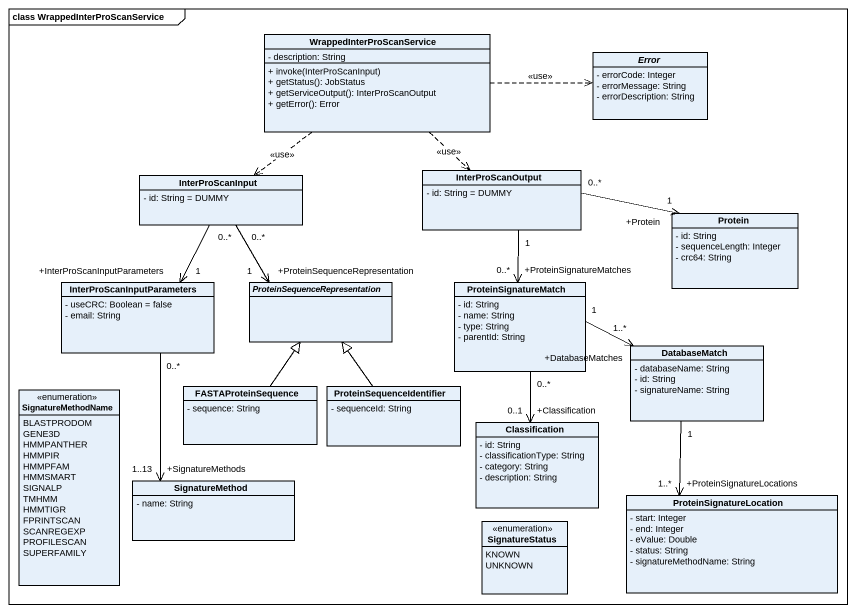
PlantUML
@startuml
mainframe class WrappedInterProScanService
hide circle
hide empty members
skinparam classAttributeIconSize 0
class WrappedInterProScanService {
  - description: String
  + invoke(InterProScanInput)
  + getStatus(): JobStatus
  + getServiceOutput(): InterProScanOutput
  + getError(): Error
}
abstract class Error {
  - errorCode: Integer
  - errorMessage: String
  - errorDescription: String
}
class InterProScanInput {
  - id: String = DUMMY
}
class InterProScanOutput {
  - id: String = DUMMY
}
class Protein {
  - id: String
  - sequenceLength: Integer
  - crc64: String
}
class InterProScanInputParameters {
  - useCRC: Boolean = false
  - email: String
}
abstract class "ProteinSequenceRepresentation" as ProteinSequenceRepresentatio
class ProteinSignatureMatch {
  - id: String
  - name: String
  - type: String
  - parentId: String
}
class DatabaseMatch {
  - databaseName: String
  - id: String
  - signatureName: String
}
enum SignatureMethodName {
  BLASTPRODOM
  GENE3D
  HMMPANTHER
  HMMPIR
  HMMPFAM
  HMMSMART
  SIGNALP
  TMHMM
  HMMTIGR
  FPRINTSCAN
  SCANREGEXP
  PROFILESCAN
  SUPERFAMILY
}
class FASTAProteinSequence {
  - sequence: String
}
class ProteinSequenceIdentifier {
  - sequenceId: String
}
class Classification {
  - id: String
  - classificationType: String
  - category: String
  - description: String
}
class SignatureMethod {
  - name: String
}
class ProteinSignatureLocation {
  - start: Integer
  - end: Integer
  - eValue: Double
  - status: String
  - signatureMethodName: String
}
enum SignatureStatus {
  KNOWN
  UNKNOWN
}
WrappedInterProScanService .right.> Error : <<use>>
WrappedInterProScanService ..> InterProScanInput : <<use>>
WrappedInterProScanService ..> InterProScanOutput : <<use>>
InterProScanInput "0..*" --> "+InterProScanInputParameters\n1" InterProScanInputParameters
InterProScanInput "0..*" --> "+ProteinSequenceRepresentation\n1" ProteinSequenceRepresentatio
InterProScanOutput "0..*" -right-> "+Protein\n1" Protein
InterProScanOutput "1" --> "+ProteinSignatureMatches\n0..*" ProteinSignatureMatch
InterProScanInputParameters "0..*" --> "+SignatureMethods\n1..13" SignatureMethod
ProteinSignatureMatch "1" -right-> "+DatabaseMatches\n1..*" DatabaseMatch
ProteinSignatureMatch "0..*" --> "+Classification\n0..1" Classification
DatabaseMatch "1" --> "+ProteinSignatureLocations\n1..*" ProteinSignatureLocation
FASTAProteinSequence -up-|> ProteinSequenceRepresentatio
ProteinSequenceIdentifier -up-|> ProteinSequenceRepresentatio
@enduml
